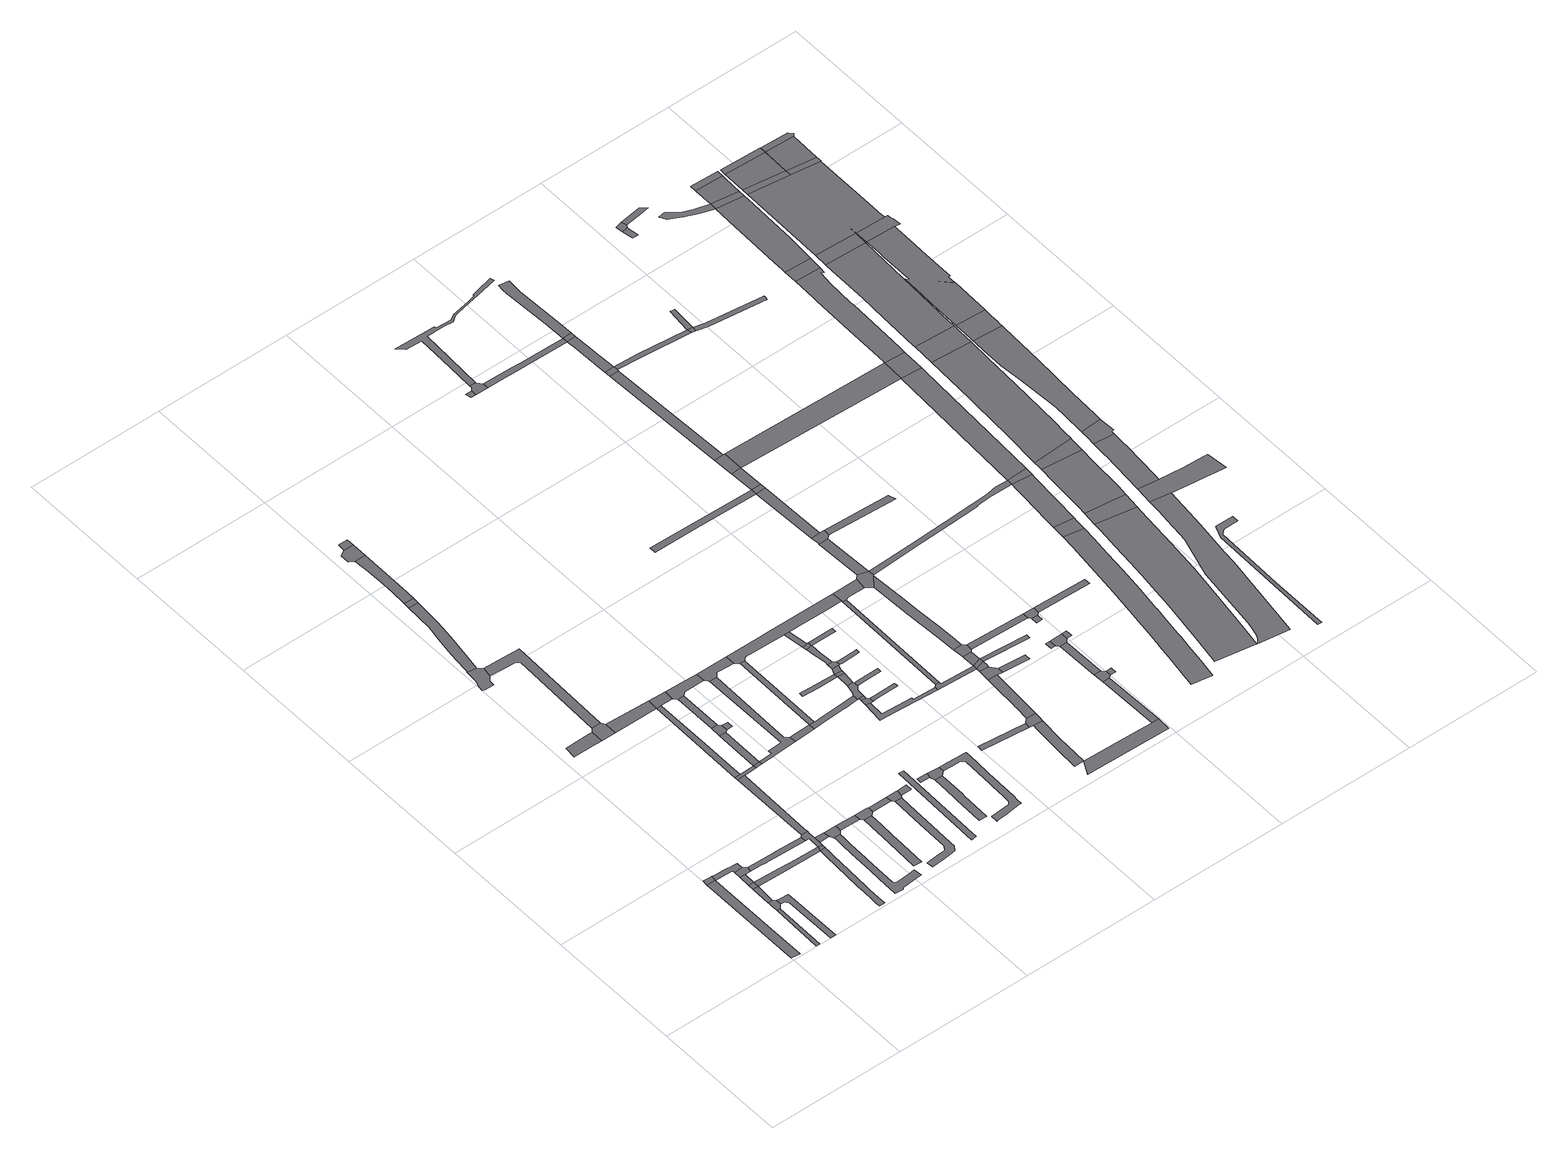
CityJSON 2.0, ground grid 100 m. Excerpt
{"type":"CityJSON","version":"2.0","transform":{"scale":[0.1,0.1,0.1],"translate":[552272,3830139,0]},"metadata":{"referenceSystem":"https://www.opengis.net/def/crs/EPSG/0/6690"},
"CityObjects":{
"road1":{"type":"Road","attributes":{"RoadStructureAttribute.sectionType":"1"},"geometry":[{"type":"MultiSurface","lod":"1","boundaries":[[[0,1,2,3,4,5,6,7]]]}]},
"road2":{"type":"Road","attributes":{"RoadStructureAttribute.sectionType":"1"},"geometry":[{"type":"MultiSurface","lod":"1","boundaries":[[[8,9,10,11]]]}]},
"road3":{"type":"Road","geometry":[{"type":"MultiSurface","lod":"1","boundaries":[[[12,13,14,15,4,3,16]]]}]},
"road4":{"type":"Road","geometry":[{"type":"MultiSurface","lod":"1","boundaries":[[[17,18,19,20,8,11,21,22,23,24,25,26,27]]]}]},
"road5":{"type":"Road","attributes":{"RoadStructureAttribute.sectionType":"1"},"geometry":[{"type":"MultiSurface","lod":"1","boundaries":[[[28,29,30,24,23,31,32,33,34]]]}]},
"road6":{"type":"Road","attributes":{"RoadStructureAttribute.sectionType":"1"},"geometry":[{"type":"MultiSurface","lod":"1","boundaries":[[[35,17,27,36]]]}]},
"road7":{"type":"Road","geometry":[{"type":"MultiSurface","lod":"1","boundaries":[[[37,35,36,38,39]]]}]},
"road8":{"type":"Road","attributes":{"RoadStructureAttribute.sectionType":"1"},"geometry":[{"type":"MultiSurface","lod":"1","boundaries":[[[40,41,42,43,44,45,16,3,46,47,48,49,50]]]}]},
"road9":{"type":"Road","attributes":{"RoadStructureAttribute.sectionType":"1"},"geometry":[{"type":"MultiSurface","lod":"1","boundaries":[[[51,37,39,52]]]}]},
"road10":{"type":"Road","geometry":[{"type":"MultiSurface","lod":"1","boundaries":[[[53,50,49,51,52,54,55]]]}]},
"road11":{"type":"Road","attributes":{"RoadStructureAttribute.sectionType":"1"},"geometry":[{"type":"MultiSurface","lod":"1","boundaries":[[[56,57,58,59,60,39,38,61,62,63,64,65,66]]]}]},
"road12":{"type":"Road","attributes":{"RoadStructureAttribute.sectionType":"1"},"geometry":[{"type":"MultiSurface","lod":"1","boundaries":[[[67,68,69,70,71,55,54,72,73,74,75,76,77,78]]]}]},
"road13":{"type":"Road","attributes":{"RoadStructureAttribute.sectionType":"1"},"geometry":[{"type":"MultiSurface","lod":"1","boundaries":[[[79,80,81,82,83,84,85,86,87,65,88,89,90,91,92,93,94,95,96,97]]]}]},
"road14":{"type":"Road","geometry":[{"type":"MultiSurface","lod":"1","boundaries":[[[98,99,100,101,102,103,104]]]}]},
"road15":{"type":"Road","geometry":[{"type":"MultiSurface","lod":"1","boundaries":[[[66,65,87,105]]]}]},
"road16":{"type":"Road","attributes":{"RoadStructureAttribute.sectionType":"1"},"geometry":[{"type":"MultiSurface","lod":"1","boundaries":[[[106,107,108,78,77,109,66,105,110,111,112,113,114]]]}]},
"road17":{"type":"Road","geometry":[{"type":"MultiSurface","lod":"1","boundaries":[[[115,116,117,118,119,120,121,122,123,124,125]]]}]},
"road18":{"type":"Road","attributes":{"RoadStructureAttribute.sectionType":"1"},"geometry":[{"type":"MultiSurface","lod":"1","boundaries":[[[126,112,111,127,128]]]}]},
"road19":{"type":"Road","geometry":[{"type":"MultiSurface","lod":"1","boundaries":[[[129,130,104,103,131,132]]]}]},
"road20":{"type":"Road","attributes":{"RoadStructureAttribute.sectionType":"1"},"geometry":[{"type":"MultiSurface","lod":"1","boundaries":[[[133,134,135,136,137,138,139,140,141,142,143,144,145,146,147,148,149,150,151,152,153,154,155,156,157]]]}]},
"road21":{"type":"Road","attributes":{"RoadStructureAttribute.sectionType":"1"},"geometry":[{"type":"MultiSurface","lod":"1","boundaries":[[[158,124,123,159,160,130,129]]]}]},
"road22":{"type":"Road","attributes":{"RoadStructureAttribute.sectionType":"1"},"geometry":[{"type":"MultiSurface","lod":"1","boundaries":[[[161,162,163,164,165,106,114]]]}]},
"road23":{"type":"Road","geometry":[{"type":"MultiSurface","lod":"1","boundaries":[[[166,128,127,133,157,167,168]]]}]},
"road24":{"type":"Road","attributes":{"RoadStructureAttribute.sectionType":"1"},"geometry":[{"type":"MultiSurface","lod":"1","boundaries":[[[169,170,171,172,173,174,115,125,175,176,177,178,179,180]]]}]},
"road25":{"type":"Road","attributes":{"RoadStructureAttribute.sectionType":"1"},"geometry":[{"type":"MultiSurface","lod":"1","boundaries":[[[168,167,181,182]]]}]},
"road26":{"type":"Road","geometry":[{"type":"MultiSurface","lod":"1","boundaries":[[[183,184,185,164,163,186]]]}]},
"road27":{"type":"Road","attributes":{"RoadStructureAttribute.sectionType":"1"},"geometry":[{"type":"MultiSurface","lod":"1","boundaries":[[[132,131,187,188,189]]]}]},
"road28":{"type":"Road","attributes":{"RoadStructureAttribute.sectionType":"1"},"geometry":[{"type":"MultiSurface","lod":"1","boundaries":[[[190,191,192,193,194,195,196,197,198,199]]]}]},
"road29":{"type":"Road","attributes":{"RoadStructureAttribute.sectionType":"1"},"geometry":[{"type":"MultiSurface","lod":"1","boundaries":[[[200,201,185,184,202,203,204]]]}]},
"road30":{"type":"Road","geometry":[{"type":"MultiSurface","lod":"1","boundaries":[[[205,169,180,206]]]}]},
"road31":{"type":"Road","geometry":[{"type":"MultiSurface","lod":"1","boundaries":[[[207,183,186,208]]]}]},
"road32":{"type":"Road","geometry":[{"type":"MultiSurface","lod":"1","boundaries":[[[209,210,182,181,190,199,211,212]]]}]},
"road33":{"type":"Road","attributes":{"RoadStructureAttribute.sectionType":"1"},"geometry":[{"type":"MultiSurface","lod":"1","boundaries":[[[213,183,207,214]]]}]},
"road34":{"type":"Road","attributes":{"RoadStructureAttribute.sectionType":"1"},"geometry":[{"type":"MultiSurface","lod":"1","boundaries":[[[215,216,217,218,205,206,219,220]]]}]},
"road35":{"type":"Road","attributes":{"RoadStructureAttribute.sectionType":"1"},"geometry":[{"type":"MultiSurface","lod":"1","boundaries":[[[221,222,223,224,225,226,227,228,229,230,231,232,233,234,235,236]]]}]},
"road36":{"type":"Road","attributes":{"RoadStructureAttribute.sectionType":"1"},"geometry":[{"type":"MultiSurface","lod":"1","boundaries":[[[237,238,239,215,220,240]]]}]},
"road37":{"type":"Road","geometry":[{"type":"MultiSurface","lod":"1","boundaries":[[[241,213,214,242,243,244]]]}]},
"road38":{"type":"Road","geometry":[{"type":"MultiSurface","lod":"1","boundaries":[[[189,188,200,204,245,246,247]]]}]},
"road39":{"type":"Road","attributes":{"RoadStructureAttribute.sectionType":"1"},"geometry":[{"type":"MultiSurface","lod":"1","boundaries":[[[212,211,248,249]]]}]},
"road40":{"type":"Road","attributes":{"RoadStructureAttribute.sectionType":"1"},"geometry":[{"type":"MultiSurface","lod":"1","boundaries":[[[250,251,237,240]]]}]},
"road41":{"type":"Road","attributes":{"RoadStructureAttribute.sectionType":"1"},"geometry":[{"type":"MultiSurface","lod":"1","boundaries":[[[252,253,241,244,254,255]]]}]},
"road42":{"type":"Road","geometry":[{"type":"MultiSurface","lod":"1","boundaries":[[[256,257,243,242]]]}]},
"road43":{"type":"Road","geometry":[{"type":"MultiSurface","lod":"1","boundaries":[[[258,259,249,248,221,236,260,261]]]}]},
"road44":{"type":"Road","attributes":{"RoadStructureAttribute.sectionType":"1"},"geometry":[{"type":"MultiSurface","lod":"1","boundaries":[[[262,263,264,265,266,207,208,267,268,269,270,271,272]]]}]},
"road45":{"type":"Road","geometry":[{"type":"MultiSurface","lod":"1","boundaries":[[[273,247,246,252,255,274,275,276]]]}]},
"road46":{"type":"Road","geometry":[{"type":"MultiSurface","lod":"1","boundaries":[[[277,278,261,260]]]}]},
"road47":{"type":"Road","attributes":{"RoadStructureAttribute.sectionType":"1"},"geometry":[{"type":"MultiSurface","lod":"1","boundaries":[[[279,280,281,282,283,284,285,286]]]}]},
"road48":{"type":"Road","geometry":[{"type":"MultiSurface","lod":"1","boundaries":[[[287,270,269,288]]]}]},
"road49":{"type":"Road","attributes":{"RoadStructureAttribute.sectionType":"1"},"geometry":[{"type":"MultiSurface","lod":"1","boundaries":[[[289,290,291,292,293,294,295,296]]]}]},
"road50":{"type":"Road","geometry":[{"type":"MultiSurface","lod":"1","boundaries":[[[297,298,299,300,301,302]]]}]},
"road51":{"type":"Road","geometry":[{"type":"MultiSurface","lod":"1","boundaries":[[[276,275,303,304,305,262,272,306,307,308,309,310,311,312]]]}]},
"road52":{"type":"Road","geometry":[{"type":"MultiSurface","lod":"1","boundaries":[[[302,301,289,296,313,314]]]}]},
"road53":{"type":"Road","attributes":{"RoadStructureAttribute.sectionType":"1"},"geometry":[{"type":"MultiSurface","lod":"1","boundaries":[[[315,316,317,287,318]]]}]},
"road54":{"type":"Road","attributes":{"RoadStructureAttribute.sectionType":"1"},"geometry":[{"type":"MultiSurface","lod":"1","boundaries":[[[319,320,321,322,323,324,325,326,327,328,329,330,331,332,333,334,335,336,314,313,337,338,339,340,341,342,343,344,345,346,347,348,349,350]]]}]},
"road55":{"type":"Road","attributes":{"RoadStructureAttribute.sectionType":"1"},"geometry":[{"type":"MultiSurface","lod":"1","boundaries":[[[351,352,353,354,355,318,287,288,356,357,358,359,360]]]}]},
"road56":{"type":"Road","attributes":{"RoadStructureAttribute.sectionType":"1"},"geometry":[{"type":"MultiSurface","lod":"1","boundaries":[[[361,362,363,364,365,366,367]]]}]},
"road57":{"type":"Road","geometry":[{"type":"MultiSurface","lod":"1","boundaries":[[[368,369,370,371,372,373,374,375,376,377]]]}]},
"road58":{"type":"Road","geometry":[{"type":"MultiSurface","lod":"1","boundaries":[[[378,368,377,379]]]}]},
"road59":{"type":"Road","geometry":[{"type":"MultiSurface","lod":"1","boundaries":[[[380,381,382,351,360,383,378,379,384,385,386]]]}]},
"road60":{"type":"Road","attributes":{"RoadStructureAttribute.sectionType":"1"},"geometry":[{"type":"MultiSurface","lod":"1","boundaries":[[[387,381,380,388]]]}]},
"road61":{"type":"Road","geometry":[{"type":"MultiSurface","lod":"1","boundaries":[[[367,366,387,388,389]]]}]},
"road62":{"type":"Road","attributes":{"RoadStructureAttribute.sectionType":"1"},"geometry":[{"type":"MultiSurface","lod":"1","boundaries":[[[390,391,367,389,392,393]]]}]},
"road63":{"type":"Road","geometry":[{"type":"MultiSurface","lod":"1","boundaries":[[[394,395,396,397,398,374,373]]]}]},
"road64":{"type":"Road","attributes":{"RoadStructureAttribute.sectionType":"1"},"geometry":[{"type":"MultiSurface","lod":"1","boundaries":[[[369,399,400,401,402,403,404,405,406,407,408,370]]]}]},
"road65":{"type":"Road","geometry":[{"type":"MultiSurface","lod":"1","boundaries":[[[409,390,393,410,411,412,413,414]]]}]},
"road66":{"type":"Road","attributes":{"RoadStructureAttribute.sectionType":"1"},"geometry":[{"type":"MultiSurface","lod":"1","boundaries":[[[415,416,417,418,419,420,421,409,414]]]}]},
"road67":{"type":"Road","geometry":[{"type":"MultiSurface","lod":"1","boundaries":[[[422,423,424,425,426,427,386,385]]]}]},
"road68":{"type":"Road","geometry":[{"type":"MultiSurface","lod":"1","boundaries":[[[428,429,430,418,417]]]}]},
"road69":{"type":"Road","attributes":{"RoadStructureAttribute.sectionType":"1"},"geometry":[{"type":"MultiSurface","lod":"1","boundaries":[[[431,430,429,432]]]}]},
"road70":{"type":"Road","attributes":{"RoadStructureAttribute.sectionType":"1"},"geometry":[{"type":"MultiSurface","lod":"1","boundaries":[[[433,434,435,436]]]}]},
"road71":{"type":"Road","geometry":[{"type":"MultiSurface","lod":"1","boundaries":[[[437,438,439,312,311,440,441,442,316,315,443,444,445,446,431,432,447,448,449,450]]]}]},
"road72":{"type":"Road","geometry":[{"type":"MultiSurface","lod":"1","boundaries":[[[451,452,453,454,455,456,411,410]]]}]},
"road73":{"type":"Road","geometry":[{"type":"MultiSurface","lod":"1","boundaries":[[[457,458,459,460,461,428,417]]]}]},
"road74":{"type":"Road","attributes":{"function":"3","RoadStructureAttribute.sectionType":"1"},"geometry":[{"type":"MultiSurface","lod":"1","boundaries":[[[462,463,464,465,466,467,468]]]}]},
"road75":{"type":"Road","geometry":[{"type":"MultiSurface","lod":"1","boundaries":[[[469,470,471,436,435,462,468,472,473]]]}]},
"road76":{"type":"Road","geometry":[{"type":"MultiSurface","lod":"1","boundaries":[[[474,404,403,475,476,477,478]]]}]},
"road77":{"type":"Road","attributes":{"RoadStructureAttribute.sectionType":"1"},"geometry":[{"type":"MultiSurface","lod":"1","boundaries":[[[479,474,478,480]]]}]},
"road78":{"type":"Road","attributes":{"function":"3","RoadStructureAttribute.sectionType":"1"},"geometry":[{"type":"MultiSurface","lod":"1","boundaries":[[[481,482,483,484,485,469,473,486,487,488]]]}]},
"road79":{"type":"Road","attributes":{"RoadStructureAttribute.sectionType":"1"},"geometry":[{"type":"MultiSurface","lod":"1","boundaries":[[[489,490,466,491,492,493,494]]]}]},
"road80":{"type":"Road","geometry":[{"type":"MultiSurface","lod":"1","boundaries":[[[495,481,488,496,497,498]]]}]},
"road81":{"type":"Road","attributes":{"function":"3","RoadStructureAttribute.sectionType":"1"},"geometry":[{"type":"MultiSurface","lod":"1","boundaries":[[[499,500,501,502,475,503,504,495,498]]]}]},
"road82":{"type":"Road","geometry":[{"type":"MultiSurface","lod":"1","boundaries":[[[505,476,475,502]]]}]},
"road83":{"type":"Road","attributes":{"function":"3","RoadStructureAttribute.sectionType":"1"},"geometry":[{"type":"MultiSurface","lod":"1","boundaries":[[[506,507,508,509,476,505]]]}]},
"road84":{"type":"Road","geometry":[{"type":"MultiSurface","lod":"1","boundaries":[[[510,511,507,506,512,513]]]}]},
"road85":{"type":"Road","geometry":[{"type":"MultiSurface","lod":"1","boundaries":[[[450,449,479,480,514,515,516]]]}]},
"road86":{"type":"Road","attributes":{"RoadStructureAttribute.sectionType":"1"},"geometry":[{"type":"MultiSurface","lod":"1","boundaries":[[[517,518,519,520,521,522]]]}]},
"road87":{"type":"Road","geometry":[{"type":"MultiSurface","lod":"1","boundaries":[[[523,524,497,496]]]}]},
"road88":{"type":"Road","attributes":{"function":"3","RoadStructureAttribute.sectionType":"1"},"geometry":[{"type":"MultiSurface","lod":"1","boundaries":[[[525,526,527,528,529,530,531,532,511,510]]]}]},
"road89":{"type":"Road","attributes":{"RoadStructureAttribute.sectionType":"1"},"geometry":[{"type":"MultiSurface","lod":"1","boundaries":[[[533,534,535,536]]]}]},
"road90":{"type":"Road","attributes":{"RoadStructureAttribute.sectionType":"1"},"geometry":[{"type":"MultiSurface","lod":"1","boundaries":[[[537,538,505,502]]]}]},
"road91":{"type":"Road","geometry":[{"type":"MultiSurface","lod":"1","boundaries":[[[539,516,515,540,530,529,541,542,543,544]]]}]},
"road92":{"type":"Road","attributes":{"RoadStructureAttribute.sectionType":"1"},"geometry":[{"type":"MultiSurface","lod":"1","boundaries":[[[545,546,494,493]]]}]},
"road93":{"type":"Road","geometry":[{"type":"MultiSurface","lod":"1","boundaries":[[[547,548,536,535,549,550,551]]]}]},
"road94":{"type":"Road","attributes":{"RoadStructureAttribute.sectionType":"1"},"geometry":[{"type":"MultiSurface","lod":"1","boundaries":[[[513,512,552,553]]]}]},
"road95":{"type":"Road","attributes":{"RoadStructureAttribute.sectionType":"1"},"geometry":[{"type":"MultiSurface","lod":"1","boundaries":[[[554,555,556,539,544]]]}]},
"road96":{"type":"Road","geometry":[{"type":"MultiSurface","lod":"1","boundaries":[[[557,558,546,545,559,560]]]}]},
"road97":{"type":"Road","geometry":[{"type":"MultiSurface","lod":"1","boundaries":[[[561,562,563,556,555,564,565]]]}]},
"road98":{"type":"Road","geometry":[{"type":"MultiSurface","lod":"1","boundaries":[[[566,567,568,569]]]}]},
"road99":{"type":"Road","attributes":{"RoadStructureAttribute.sectionType":"1"},"geometry":[{"type":"MultiSurface","lod":"1","boundaries":[[[570,571,558,557]]]}]},
"road100":{"type":"Road","geometry":[{"type":"MultiSurface","lod":"1","boundaries":[[[572,573,560,559]]]}]},
"road101":{"type":"Road","attributes":{"RoadStructureAttribute.sectionType":"1"},"geometry":[{"type":"MultiSurface","lod":"1","boundaries":[[[574,521,562,561]]]}]},
"road102":{"type":"Road","geometry":[{"type":"MultiSurface","lod":"1","boundaries":[[[575,566,569,571,570,576]]]}]},
"road103":{"type":"Road","geometry":[{"type":"MultiSurface","lod":"1","boundaries":[[[577,522,521,574]]]}]},
"road104":{"type":"Road","geometry":[{"type":"MultiSurface","lod":"1","boundaries":[[[578,579,575,576]]]}]},
"road105":{"type":"Road","geometry":[{"type":"MultiSurface","lod":"1","boundaries":[[[580,581,582,583]]]}]},
"road106":{"type":"Road","attributes":{"RoadStructureAttribute.sectionType":"1"},"geometry":[{"type":"MultiSurface","lod":"1","boundaries":[[[584,585,522,577]]]}]},
"road107":{"type":"Road","geometry":[{"type":"MultiSurface","lod":"1","boundaries":[[[553,552,580,583,586,587]]]}]},
"road108":{"type":"Road","geometry":[{"type":"MultiSurface","lod":"1","boundaries":[[[588,589,585,584,590]]]}]},
"road109":{"type":"Road","attributes":{"RoadStructureAttribute.sectionType":"1"},"geometry":[{"type":"MultiSurface","lod":"1","boundaries":[[[591,592,593,594,595,596,597,598,599,600,601,602,603,604,605,547,551,606,607,608,609,610,611,612,613,614,615]]]}]},
"road110":{"type":"Road","attributes":{"RoadStructureAttribute.sectionType":"1"},"geometry":[{"type":"MultiSurface","lod":"1","boundaries":[[[616,617,618,550,549,619,620,621,622,623,624]]]}]},
"road111":{"type":"Road","attributes":{"RoadStructureAttribute.sectionType":"1"},"geometry":[{"type":"MultiSurface","lod":"1","boundaries":[[[625,626,565,564]]]}]},
"road112":{"type":"Road","attributes":{"RoadStructureAttribute.sectionType":"1"},"geometry":[{"type":"MultiSurface","lod":"1","boundaries":[[[627,628,589,588]]]}]},
"road113":{"type":"Road","attributes":{"RoadStructureAttribute.sectionType":"1"},"geometry":[{"type":"MultiSurface","lod":"1","boundaries":[[[629,630,587,586]]]}]},
"road114":{"type":"Road","geometry":[{"type":"MultiSurface","lod":"1","boundaries":[[[631,632,628,627,633]]]}]},
"road115":{"type":"Road","attributes":{"function":"3","RoadStructureAttribute.sectionType":"1"},"geometry":[{"type":"MultiSurface","lod":"1","boundaries":[[[634,635,636,637,638,544,543,639,640,641,642,643,644,645,646]]]}]},
"road116":{"type":"Road","attributes":{"RoadStructureAttribute.sectionType":"1"},"geometry":[{"type":"MultiSurface","lod":"1","boundaries":[[[647,648,649,623,650,651,632,631]]]}]},
"road117":{"type":"Road","geometry":[{"type":"MultiSurface","lod":"1","boundaries":[[[652,624,623,649]]]}]},
"road118":{"type":"Road","attributes":{"function":"3","RoadStructureAttribute.sectionType":"1"},"geometry":[{"type":"MultiSurface","lod":"1","boundaries":[[[653,654,655,656,657,658,659,660,661,662,663,664,665,666,667,668,669,670,671,672,673,674,675,676,677,678]]]}]},
"road119":{"type":"Road","attributes":{"RoadStructureAttribute.sectionType":"1"},"geometry":[{"type":"MultiSurface","lod":"1","boundaries":[[[679,680,681,682,683,624,652,684,685,686,687]]]}]},
"road120":{"type":"Road","attributes":{"RoadStructureAttribute.sectionType":"1"},"geometry":[{"type":"MultiSurface","lod":"1","boundaries":[[[688,689,631,633,690,691,692]]]}]},
"road121":{"type":"Road","attributes":{"RoadStructureAttribute.sectionType":"1"},"geometry":[{"type":"MultiSurface","lod":"1","boundaries":[[[693,590,584,694,695,696]]]}]},
"road122":{"type":"Road","attributes":{"function":"1","RoadStructureAttribute.sectionType":"7"},"geometry":[{"type":"MultiSurface","lod":"1","boundaries":[[[697,698,699,700,701,702,703,704,705,706,707,708,709,710,711,712,713,714]]]}]},
"road123":{"type":"Road","attributes":{"function":"3","RoadStructureAttribute.sectionType":"1"},"geometry":[{"type":"MultiSurface","lod":"1","boundaries":[[[715,653,678,716,717]]]}]},
"road124":{"type":"Road","attributes":{"function":"3","RoadStructureAttribute.sectionType":"1"},"geometry":[{"type":"MultiSurface","lod":"1","boundaries":[[[645,718,719,720,721,722,723,715,717,724,725,726,727]]]}]},
"road125":{"type":"Road","geometry":[{"type":"MultiSurface","lod":"1","boundaries":[[[692,691,728,729]]]}]},
"road126":{"type":"Road","geometry":[{"type":"MultiSurface","lod":"1","boundaries":[[[730,731,692,729]]]}]},
"road127":{"type":"Road","geometry":[{"type":"MultiSurface","lod":"1","boundaries":[[[732,733,734,646,645,727]]]}]},
"road128":{"type":"Road","attributes":{"function":"3","RoadStructureAttribute.sectionType":"1"},"geometry":[{"type":"MultiSurface","lod":"1","boundaries":[[[735,736,737,738,739,740,741,742,743,744,745,746,747,748,749,750,751,752,753,754,755,756,757,758,759]]]}]},
"road129":{"type":"Road","attributes":{"function":"1","RoadStructureAttribute.sectionType":"7"},"geometry":[{"type":"MultiSurface","lod":"1","boundaries":[[[760,697,714,761]]]}]},
"road130":{"type":"Road","attributes":{"RoadStructureAttribute.sectionType":"1"},"geometry":[{"type":"MultiSurface","lod":"1","boundaries":[[[762,763,764,765,729,728]]]}]},
"road131":{"type":"Road","attributes":{"function":"1","RoadStructureAttribute.sectionType":"7"},"geometry":[{"type":"MultiSurface","lod":"1","boundaries":[[[766,767,768,760,761,769,770,771]]]}]},
"road132":{"type":"Road","attributes":{"function":"3","RoadStructureAttribute.sectionType":"1"},"geometry":[{"type":"MultiSurface","lod":"1","boundaries":[[[695,772,773,774,646,734,775,776,777]]]}]},
"road133":{"type":"Road","attributes":{"RoadStructureAttribute.sectionType":"1"},"geometry":[{"type":"MultiSurface","lod":"1","boundaries":[[[778,779,780,781,782,783,784,785,786,787,788]]]}]},
"road134":{"type":"Road","attributes":{"function":"1","RoadStructureAttribute.sectionType":"7"},"geometry":[{"type":"MultiSurface","lod":"1","boundaries":[[[789,790,791,792,793,766,771]]]}]},
"road135":{"type":"Road","geometry":[{"type":"MultiSurface","lod":"1","boundaries":[[[696,695,777,794]]]}]},
"road136":{"type":"Road","geometry":[{"type":"MultiSurface","lod":"1","boundaries":[[[795,796,797,798,799]]]}]},
"road137":{"type":"Road","geometry":[{"type":"MultiSurface","lod":"1","boundaries":[[[800,801,799,798,802]]]}]},
"road138":{"type":"Road","attributes":{"function":"3","RoadStructureAttribute.sectionType":"1"},"geometry":[{"type":"MultiSurface","lod":"1","boundaries":[[[803,804,805,806,807,808,809,810,811,812,813]]]}]},
"road139":{"type":"Road","attributes":{"function":"1","RoadStructureAttribute.sectionType":"7"},"geometry":[{"type":"MultiSurface","lod":"1","boundaries":[[[814,815,816,817,818,792,791,819,820,821,822,823,824]]]}]},
"road140":{"type":"Road","geometry":[{"type":"MultiSurface","lod":"1","boundaries":[[[807,825,735,759,826,827,828,829,830,831,832,833,808]]]}]},
"road141":{"type":"Road","attributes":{"RoadStructureAttribute.sectionType":"1"},"geometry":[{"type":"MultiSurface","lod":"1","boundaries":[[[834,835,836,837,838,839,800,802]]]}]},
"road142":{"type":"Road","attributes":{"function":"3","RoadStructureAttribute.sectionType":"1"},"geometry":[{"type":"MultiSurface","lod":"1","boundaries":[[[840,841,842,843,844,845,846,696,794,847,848,849,850,851,852,853,854,855]]]}]},
"road143":{"type":"Road","geometry":[{"type":"MultiSurface","lod":"1","boundaries":[[[856,857,858,859,860,803,813,861,862,863,864,865]]]}]},
"road144":{"type":"Road","attributes":{"function":"1","RoadStructureAttribute.sectionType":"7"},"geometry":[{"type":"MultiSurface","lod":"1","boundaries":[[[866,814,824,867,868]]]}]},
"road145":{"type":"Road","attributes":{"function":"3","RoadStructureAttribute.sectionType":"1"},"geometry":[{"type":"MultiSurface","lod":"1","boundaries":[[[869,840,855,870,871]]]}]},
"road146":{"type":"Road","attributes":{"RoadStructureAttribute.sectionType":"1"},"geometry":[{"type":"MultiSurface","lod":"1","boundaries":[[[872,873,874,875,876,877,878,879,880,881,882,883,884,885,886]]]}]},
"road147":{"type":"Road","attributes":{"function":"3","RoadStructureAttribute.sectionType":"1"},"geometry":[{"type":"MultiSurface","lod":"1","boundaries":[[[887,888,889,890,891,892,893,894,895,896,897,898,857,856,899,900,901,902,903]]]}]},
"road148":{"type":"Road","attributes":{"function":"1","RoadStructureAttribute.sectionType":"7"},"geometry":[{"type":"MultiSurface","lod":"1","boundaries":[[[904,905,906,907,908,909,866,868,910,911,912]]]}]},
"road149":{"type":"Road","attributes":{"function":"3","RoadStructureAttribute.sectionType":"1"},"geometry":[{"type":"MultiSurface","lod":"1","boundaries":[[[885,913,914,915,869,871,916,917,918,919]]]}]},
"road150":{"type":"Road","attributes":{"function":"3","RoadStructureAttribute.sectionType":"1"},"geometry":[{"type":"MultiSurface","lod":"1","boundaries":[[[920,921,887,903,922,923,924,925]]]}]},
"road151":{"type":"Road","geometry":[{"type":"MultiSurface","lod":"1","boundaries":[[[886,885,919,926]]]}]},
"road152":{"type":"Road","attributes":{"function":"3","RoadStructureAttribute.sectionType":"1"},"geometry":[{"type":"MultiSurface","lod":"1","boundaries":[[[927,886,926,928,929,930]]]}]},
"road153":{"type":"Road","attributes":{"function":"1","RoadStructureAttribute.sectionType":"7"},"geometry":[{"type":"MultiSurface","lod":"1","boundaries":[[[931,904,912,932]]]}]},
"road154":{"type":"Road","attributes":{"function":"3","RoadStructureAttribute.sectionType":"1"},"geometry":[{"type":"MultiSurface","lod":"1","boundaries":[[[933,927,930,934]]]}]},
"road155":{"type":"Road","attributes":{"function":"3","RoadStructureAttribute.sectionType":"1"},"geometry":[{"type":"MultiSurface","lod":"1","boundaries":[[[935,936,937,938,939,940,941,920,925,942,943,944,945,946,947,948,949,950]]]}]},
"road156":{"type":"Road","geometry":[{"type":"MultiSurface","lod":"1","boundaries":[[[951,952,931,932,953,954,955,956,957,958,959,960,961,962,963,964,965]]]}]},
"road157":{"type":"Road","attributes":{"function":"1","RoadStructureAttribute.sectionType":"7"},"geometry":[{"type":"MultiSurface","lod":"1","boundaries":[[[966,951,965,967]]]}]},
"road158":{"type":"Road","attributes":{"function":"1","RoadStructureAttribute.sectionType":"7"},"geometry":[{"type":"MultiSurface","lod":"1","boundaries":[[[968,966,967,969]]]}]},
"road159":{"type":"Road","geometry":[{"type":"MultiSurface","lod":"1","boundaries":[[[955,935,950,970,971,972,973,974,956]]]}]},
"road160":{"type":"Road","attributes":{"function":"1","RoadStructureAttribute.sectionType":"7"},"geometry":[{"type":"MultiSurface","lod":"1","boundaries":[[[975,968,969,976]]]}]},
"road161":{"type":"Road","geometry":[{"type":"MultiSurface","lod":"1","boundaries":[[[977,961,960,978,979]]]}]},
"road162":{"type":"Road","attributes":{"function":"3","RoadStructureAttribute.sectionType":"1"},"geometry":[{"type":"MultiSurface","lod":"1","boundaries":[[[980,981,977,979,982]]]}]},
"road163":{"type":"Road","geometry":[{"type":"MultiSurface","lod":"1","boundaries":[[[983,984,980,982,985,986]]]}]}
},
"vertices":[
[65,326,0],[65,569,0],[65,744,0],[64,821,0],[3,819,0],[3,688,0],[3,26,0],[65,17,0],
[190,387,0],[183,8,0],[208,7,0],[215,387,0],
[68,860,0],[66,861,0],[7,866,0],[3,825,0],[69,860,0],
[192,472,0],[191,459,0],[191,436,0],[191,409,0],[237,412,0],[239,415,0],[242,415,0],[241,455,0],[236,460,0],[228,468,0],[224,472,0],
[330,388,0],[329,450,0],[274,453,0],[274,415,0],[290,388,0],[291,3,0],[333,3,0],
[194,615,0],[232,614,0],
[195,660,0],[233,614,0],[234,659,0],
[259,814,0],[260,845,0],[197,850,0],[192,850,0],[155,854,0],[102,856,0],[67,820,0],[142,817,0],[198,814,0],[198,797,0],[258,802,0],
[197,745,0],[236,744,0],
[274,787,0],[275,743,0],[286,777,0],
[607,642,0],[567,643,0],[563,643,0],[434,649,0],[385,652,0],[384,612,0],[391,612,0],[620,608,0],[692,607,0],[712,607,0],[722,640,0],
[509,772,0],[458,774,0],[443,774,0],[369,776,0],[328,777,0],[350,741,0],[396,739,0],[420,739,0],[461,737,0],[498,736,0],[695,730,0],[696,766,0],
[731,51,0],[733,121,0],[734,169,0],[735,189,0],[736,206,0],[749,528,0],[752,583,0],[752,602,0],[753,610,0],[712,603,0],[712,599,0],[710,552,0],[696,232,0],[695,190,0],[695,176,0],[692,92,0],[691,52,0],[691,21,0],[731,22,0],
[267,2252,0],[87,2250,0],[82,2249,0],[74,2162,0],[217,2162,0],[288,2162,0],[288,2252,0],
[754,633,0],
[711,782,0],[706,777,0],[698,768,0],[729,729,0],[754,650,0],[755,665,0],[755,712,0],[756,762,0],[757,781,0],
[33,3123,0],[23,3039,0],[21,3017,0],[14,3002,0],[4,2949,0],[19,2942,0],[87,2938,0],[89,2982,0],[116,3013,0],[128,3083,0],[98,3112,0],
[824,708,0],[831,663,0],[825,708,0],
[376,2283,0],[311,2277,0],[394,2162,0],[394,2251,0],
[848,637,0],[848,612,0],[846,544,0],[843,470,0],[838,282,0],[833,129,0],[832,94,0],[830,41,0],[892,38,0],[899,47,0],[900,48,0],[902,49,0],[1010,58,0],[1051,62,0],[1046,120,0],[1005,116,0],[897,107,0],[895,107,0],[888,116,0],[878,128,0],[884,316,0],[887,443,0],[890,526,0],[892,602,0],[893,635,0],
[398,3073,0],[309,3000,0],[331,2980,0],
[757,811,0],[767,1377,0],[767,1385,0],[710,1384,0],[712,1122,0],
[840,708,0],[913,661,0],[917,708,0],
[106,3767,0],[96,3562,0],[77,3445,0],[58,3335,0],[46,3244,0],[35,3139,0],[121,3270,0],[140,3388,0],[156,3500,0],[163,3571,0],[172,3696,0],[176,3761,0],
[1064,657,0],[1062,704,0],
[860,1414,0],[750,1409,0],[709,1406,0],[862,1390,0],
[710,2161,0],[716,2161,0],[719,2238,0],
[1082,636,0],[1080,561,0],[1076,450,0],[1074,387,0],[1066,148,0],[1124,146,0],[1132,388,0],[1133,427,0],[1137,548,0],[1140,634,0],
[716,2158,0],[712,1742,0],[751,1509,0],[752,1741,0],[754,2158,0],
[111,3812,0],[178,3806,0],
[905,1417,0],[907,1393,0],
[1163,699,0],[1148,700,0],[1164,656,0],[1169,698,0],
[863,1737,0],[908,1736,0],
[106,4272,0],[115,4157,0],[116,4047,0],[115,3930,0],[182,3878,0],[186,4271,0],
[1326,636,0],[1322,508,0],[1319,393,0],[1313,160,0],[1292,130,0],[1241,126,0],[1144,117,0],[1148,69,0],[1244,78,0],[1297,82,0],[1336,89,0],[1360,123,0],[1361,159,0],[1368,394,0],[1371,497,0],[1374,635,0],
[115,4387,0],[70,4362,0],[73,4297,0],[186,4386,0],
[864,1817,0],[927,1751,0],[928,1796,0],[909,1817,0],
[754,2161,0],[842,2160,0],[845,2233,0],
[1310,654,0],[1304,698,0],
[187,4443,0],[117,4442,0],
[866,2134,0],[864,1854,0],[910,1995,0],[911,2134,0],
[972,1751,0],[972,1796,0],
[1385,698,0],[1345,698,0],[1387,653,0],[1392,698,0],
[1110,2130,0],[1111,1458,0],[1011,1452,0],[1009,1425,0],[1009,1422,0],[1010,1399,0],[1011,1399,0],[1184,1409,0],[1181,1459,0],[1153,1488,0],[1162,2126,0],
[1008,2227,0],[936,2159,0],[1088,2158,0],[1087,2224,0],
[1465,652,0],[1466,700,0],
[1515,138,0],[1516,192,0],[1531,802,0],[1491,803,0],[1476,193,0],[1475,138,0],[1474,93,0],[1514,97,0],
[1337,1465,0],[1340,1418,0],
[1626,622,0],[1621,442,0],[1620,404,0],[1613,191,0],[1671,189,0],[1677,406,0],[1678,430,0],[1683,621,0],
[1617,694,0],[1548,698,0],[1547,681,0],[1547,663,0],[1616,660,0],[1624,694,0],
[1091,2154,0],[1094,2151,0],[1096,2148,0],[1176,2145,0],[1180,2150,0],[1182,2153,0],[1184,2157,0],[1212,2157,0],[1318,2153,0],[1318,2223,0],
[1712,648,0],[1713,689,0],
[1382,2125,0],[1347,2125,0],[1339,1465,0],[1376,1463,0],
[1699,119,0],[1766,125,0],[1840,132,0],[1885,138,0],[1901,140,0],[1903,192,0],[1904,199,0],[1904,225,0],[1908,354,0],[1909,371,0],[1911,453,0],[1912,462,0],[1915,571,0],[1917,635,0],[1918,681,0],[1906,682,0],[1843,685,0],[1780,687,0],[1778,646,0],[1842,644,0],[1868,617,0],[1862,444,0],[1862,438,0],[1861,384,0],[1860,373,0],[1858,289,0],[1857,267,0],[1855,200,0],[1836,181,0],[1766,175,0],[1694,168,0],[1692,116,0],
[1696,1481,0],[1590,1473,0],[1581,1473,0],[1445,1465,0],[1376,1461,0],[1448,1425,0],[1454,1425,0],[1581,1433,0],[1593,1433,0],[1698,1440,0],
[1579,1697,0],[1461,1704,0],[1460,1688,0],[1459,1671,0],[1579,1667,0],[1727,1666,0],[1726,1694,0],
[1709,1421,0],[1705,1374,0],[1739,1369,0],[1742,1369,0],[1749,1369,0],[1762,1370,0],[1762,1402,0],[1749,1413,0],[1746,1415,0],[1744,1417,0],
[1711,1441,0],[1746,1440,0],
[1767,1569,0],[1725,1566,0],[1711,1501,0],[1708,1441,0],[1751,1502,0],[1773,1529,0],[1772,1562,0],
[1729,1666,0],[1777,1659,0],
[1780,1686,0],
[1743,1737,0],[1728,1698,0],[1781,1699,0],[1793,1735,0],
[1807,1371,0],[1957,1374,0],[1957,1389,0],[1956,1404,0],[1808,1402,0],
[1692,1230,0],[1691,1219,0],[1703,1218,0],[1801,1213,0],[2122,1196,0],[2123,1221,0],[1958,1229,0],[1958,1241,0],[1802,1250,0],[1731,1254,0],
[1746,1782,0],[1804,1735,0],[1803,1767,0],[1795,1773,0],[1789,1777,0],[1783,1782,0],
[1777,1887,0],[1774,1962,0],[1773,1967,0],[1729,1959,0],[1732,1931,0],[1732,1929,0],[1748,1804,0],
[1814,1530,0],[1958,1534,0],[1959,1549,0],[1960,1564,0],[1959,1564,0],[1815,1562,0],
[1773,1997,0],[1763,1997,0],[1725,1986,0],
[1706,2142,0],[1744,2142,0],
[2006,671,0],[2003,633,0],[2345,598,0],[2349,638,0],
[2082,2219,0],[1646,2223,0],[1574,2223,0],[1320,2152,0],[1333,2140,0],[1347,2128,0],[1407,2150,0],[1474,2148,0],[1574,2145,0],[1636,2143,0],[1821,2141,0],[2044,2138,0],[2152,2139,0],[2151,2219,0],
[1822,1735,0],[1958,1739,0],[1959,1754,0],[1960,1769,0],[1959,1769,0],[1823,1767,0],
[1831,1967,0],[1961,1966,0],[1961,1982,0],[1961,1999,0],[1832,1997,0],
[2377,595,0],[2374,560,0],[2358,343,0],[2349,171,0],[2418,170,0],[2429,410,0],[2444,590,0],
[2383,668,0],[2376,662,0],[2352,641,0],[2447,632,0],[2449,663,0],
[2141,1238,0],[2417,1181,0],[2418,1208,0],[2168,1223,0],[2168,1235,0],
[2152,2129,0],[2179,2128,0],
[2410,1066,0],[2405,988,0],[2393,793,0],[2393,791,0],[2392,773,0],[2463,835,0],[2477,1029,0],[2479,1060,0],
[2849,157,0],[2423,170,0],[2363,68,0],[2988,52,0],[2991,153,0],[2941,155,0],
[2415,1152,0],[2517,1056,0],[2519,1101,0],[2483,1146,0],
[2485,1175,0],[2486,1194,0],[2486,1197,0],[2486,1202,0],[2417,1178,0],[2416,1174,0],
[2485,1232,0],
[2482,1311,0],[2416,1308,0],[2417,1293,0],[2418,1214,0],
[2476,1393,0],[2412,1390,0],[2497,1327,0],[2499,1372,0],
[2209,2140,0],[2329,2139,0],[2340,2220,0],
[1881,3213,0],[1549,3219,0],[1549,3174,0],[1879,3169,0],[2334,3162,0],[2331,3205,0],
[2714,1039,0],[2718,1084,0],
[2474,1482,0],[2470,1592,0],[2459,1773,0],[2449,1949,0],[2437,2179,0],[2376,2101,0],[2391,1809,0],[2405,1543,0],
[1517,4924,0],[1525,4884,0],[1562,4883,0],[1562,4924,0],
[2828,1175,0],[2831,1205,0],
[2366,2250,0],[2370,2106,0],[2437,2184,0],[2437,2186,0],[2443,2186,0],[2438,2225,0],
[2983,610,0],[2933,609,0],
[1582,4965,0],[1582,4947,0],[1654,4882,0],[1654,4925,0],[1626,4962,0],
[2926,1312,0],[2927,1357,0],
[2438,2233,0],[2422,2596,0],[2355,2593,0],
[2981,689,0],[2931,688,0],[3004,625,0],[3004,666,0],
[2416,2663,0],[2352,2660,0],[2355,2605,0],[2449,2618,0],[2450,2662,0],
[2904,1075,0],[2869,1074,0],[2870,1024,0],[2905,1025,0],
[2976,1005,0],[2926,1004,0],
[3046,625,0],[3046,665,0],
[2405,3164,0],
[2998,1078,0],[2999,1029,0],
[2404,3207,0],
[3038,1029,0],[3036,1079,0],
[2943,1293,0],[2942,1247,0],[2987,1246,0],[2988,1291,0],
[2399,3388,0],[2325,3384,0],
[3006,1309,0],[3007,1354,0],
[2388,3543,0],[2319,3539,0],[2401,3542,0],
[2254,5580,0],[2124,5550,0],[2086,5542,0],[2086,5529,0],[2031,5517,0],[1919,5493,0],[1891,5487,0],[1849,5464,0],[1736,5468,0],[1731,5483,0],[1434,5490,0],[1484,5446,0],[1599,5442,0],[1592,5234,0],[1586,5068,0],[1632,5084,0],[1639,5230,0],[1649,5447,0],[1782,5451,0],[1849,5444,0],[1891,5475,0],[1921,5481,0],[2028,5504,0],[2111,5521,0],[2260,5553,0],
[2191,4913,0],[1949,4918,0],[1869,4920,0],[1785,4881,0],[1856,4880,0],[1948,4879,0],[2222,4874,0],[2272,4874,0],[2272,4911,0],
[2952,2591,0],[2936,2643,0],
[2351,4489,0],[2285,4486,0],
[3398,1296,0],[3399,1341,0],
[2353,4534,0],[2284,4531,0],[2358,4502,0],
[3482,2283,0],[3394,2269,0],[3277,2262,0],[3060,2251,0],[2766,2239,0],[2768,2203,0],[3068,2215,0],[3293,2225,0],[3295,2232,0],[3395,2240,0],[3561,2238,0],[3571,2238,0],[3571,2278,0],
[2344,4722,0],[2344,4729,0],[2338,4877,0],[2274,4809,0],[2283,4551,0],
[2337,4914,0],
[3525,1698,0],[3516,1593,0],[3463,1151,0],[3463,1150,0],[3433,931,0],[3403,720,0],[3394,665,0],[3392,651,0],[3388,624,0],[3371,517,0],[3346,361,0],[3328,251,0],[3478,226,0],[3501,369,0],[3523,508,0],[3536,602,0],[3541,633,0],[3560,766,0],[3575,871,0],[3576,877,0],[3576,879,0],[3601,1067,0],[3624,1255,0],[3643,1422,0],[3660,1577,0],[3668,1673,0],
[2256,5503,0],[2251,5458,0],[2249,5413,0],[2252,5359,0],[2265,5072,0],[2332,5044,0],[2320,5384,0],[2321,5397,0],[2328,5492,0],
[2533,4524,0],[2500,4526,0],[2531,4487,0],[2899,4455,0],[2893,4490,0],
[3303,3521,0],[3435,3356,0],[3625,3350,0],[3633,3513,0],
[3741,1660,0],[3734,1596,0],[3718,1436,0],[3700,1276,0],[3686,1151,0],[3672,1031,0],[3649,848,0],[3595,513,0],[3560,310,0],[3850,260,0],[3885,466,0],[3939,806,0],[3965,996,0],[3979,1121,0],[3993,1242,0],[4011,1407,0],[4027,1567,0],[4032,1608,0],
[3533,1797,0],[3676,1755,0],[3678,1779,0],
[3571,2237,0],[3570,2230,0],[3568,2197,0],[3562,2129,0],[3549,1976,0],[3541,1890,0],[3696,1977,0],[3716,2199,0],[3718,2220,0],[3718,2224,0],
[2924,4448,0],[2931,4485,0],
[2944,4668,0],[2911,4673,0],
[3719,2244,0],[3720,2263,0],[3721,2285,0],
[4117,1593,0],[4111,1535,0],[4108,1498,0],[4092,1350,0],[4089,1329,0],[4076,1213,0],[3988,906,0],[3925,435,0],[3912,377,0],[3904,343,0],[3901,333,0],[3896,319,0],[3889,304,0],[3883,292,0],[3875,281,0],[3866,271,0],[3853,260,0],[4085,225,0],[4111,403,0],[4143,614,0],[4178,845,0],[4184,885,0],[4195,976,0],[4229,1251,0],[4265,1567,0],
[3752,1769,0],[4046,1733,0],
[3009,4427,0],[3427,4375,0],[3432,4412,0],[3016,4463,0],
[3788,2217,0],[3779,2104,0],[3759,1837,0],[4054,1812,0],[4074,2082,0],[4083,2190,0],
[3607,2990,0],[3589,2630,0],[3578,2409,0],[3755,2908,0],[3776,3308,0],[3777,3340,0],
[4310,1177,0],[4289,1178,0],[4286,1170,0],[4254,1089,0],[4238,151,0],[4268,151,0],[4269,587,0],[4281,1100,0],[4312,1129,0],[4422,1128,0],[4423,1176,0],
[4086,2235,0],[4091,2303,0],[4091,2304,0],[3793,2289,0],[3790,2244,0],
[3783,3504,0],
[3133,5292,0],[3155,5292,0],[3175,5292,0],[3162,5380,0],[3121,5371,0],
[3164,5437,0],[3113,5427,0],[3174,5400,0],
[4168,2182,0],[4161,2065,0],[4161,2055,0],[4141,1839,0],[4129,1722,0],[4280,1703,0],[4283,1732,0],[4298,1905,0],[4308,2028,0],[4312,2090,0],[4317,2168,0],
[3852,3335,0],[3836,2960,0],[3834,2944,0],[3831,2885,0],[3814,2576,0],[4092,2315,0],[4096,2369,0],[4105,2482,0],[4124,2872,0],[4137,3149,0],[4145,3315,0],
[4122,1647,0],[4437,1546,0],[4519,1536,0],[4575,1529,0],[4656,1519,0],[4640,1675,0],[4627,1676,0],[4610,1677,0],[4458,1684,0],
[3318,5420,0],[3359,5426,0],[3364,5427,0],[3354,5435,0],[3344,5444,0],[3323,5461,0],
[3655,4382,0],[3651,4206,0],[3650,4193,0],[3649,4172,0],[3645,4016,0],[3644,3909,0],[3634,3525,0],[3785,3555,0],[3788,3630,0],[3798,4007,0],[3798,4038,0],[3805,4243,0],[3809,4276,0],[3819,4348,0],[3838,4333,0],[3842,4375,0],
[4330,2316,0],[4177,2308,0],[4173,2231,0],[4170,2203,0],[4168,2191,0],[4318,2182,0],[4318,2184,0],[4318,2196,0],[4327,2196,0],[4337,2197,0],
[3859,3499,0],[4151,3428,0],[4153,3482,0],
[3657,4481,0],[3844,4403,0],[3850,4474,0],
[3568,5241,0],[3493,5273,0],[3420,5335,0],[3408,5334,0],[3392,5332,0],[3365,5329,0],[3370,5320,0],[3393,5282,0],[3401,5277,0],[3410,5273,0],[3441,5255,0],[3481,5233,0],[3576,5194,0],[3674,5160,0],[3676,5212,0],
[4161,3314,0],[4161,3291,0],[4159,3214,0],[4158,3093,0],[4158,3049,0],[4163,2985,0],[4172,2871,0],[4188,2605,0],[4190,2558,0],[4186,2473,0],[4178,2318,0],[4178,2315,0],[4332,2366,0],[4343,2595,0],[4361,2946,0],[4376,3285,0],[4377,3299,0],
[3886,4374,0],[3884,4310,0],[3878,4017,0],[3874,3914,0],[3873,3901,0],[3859,3511,0],[4154,3505,0],[4152,3535,0],[4189,4364,0],
[3668,4975,0],[3659,4590,0],[3657,4513,0],[3858,4573,0],[3864,4678,0],[3876,5096,0],[3877,5134,0],
[4165,3481,0],[4162,3340,0],[4378,3327,0],[4379,3345,0],[4380,3406,0],[4382,3468,0],
[3879,5183,0],
[3679,5354,0],[3880,5243,0],[3883,5335,0],[3883,5347,0],
[3888,4473,0],[4193,4463,0],
[3680,5402,0],[3885,5394,0],
[4197,4363,0],[4198,4253,0],[4198,4203,0],[4198,3957,0],[4178,3977,0],[4175,3805,0],[4169,3653,0],[4393,3757,0],[4294,3858,0],[4391,3763,0],[4389,3822,0],[4402,3822,0],[4406,4093,0],[4407,4164,0],[4409,4335,0],[4410,4356,0],
[3901,5131,0],[3898,4988,0],[4199,4596,0],[4197,4489,0],[4197,4463,0],[4414,4456,0],[4414,4510,0],[4414,4525,0],[4415,4612,0],[4419,5063,0],[4207,5091,0],[4204,4861,0],[4201,4660,0],[4199,4622,0],[4205,5091,0],
[3902,5180,0],[4205,5136,0],
[3904,5346,0],[4207,5335,0],
[4449,4351,0],[4447,4416,0],[4442,4419,0],[4439,4426,0],[4438,4456,0],
[3905,5393,0],[4208,5382,0],
[4208,5135,0],[4421,5063,0],[4419,5105,0],
[4211,5335,0],[4210,5297,0],[4425,5327,0],
[4212,5382,0],[4211,5363,0],[4442,5350,0],[4419,5375,0]
]}
